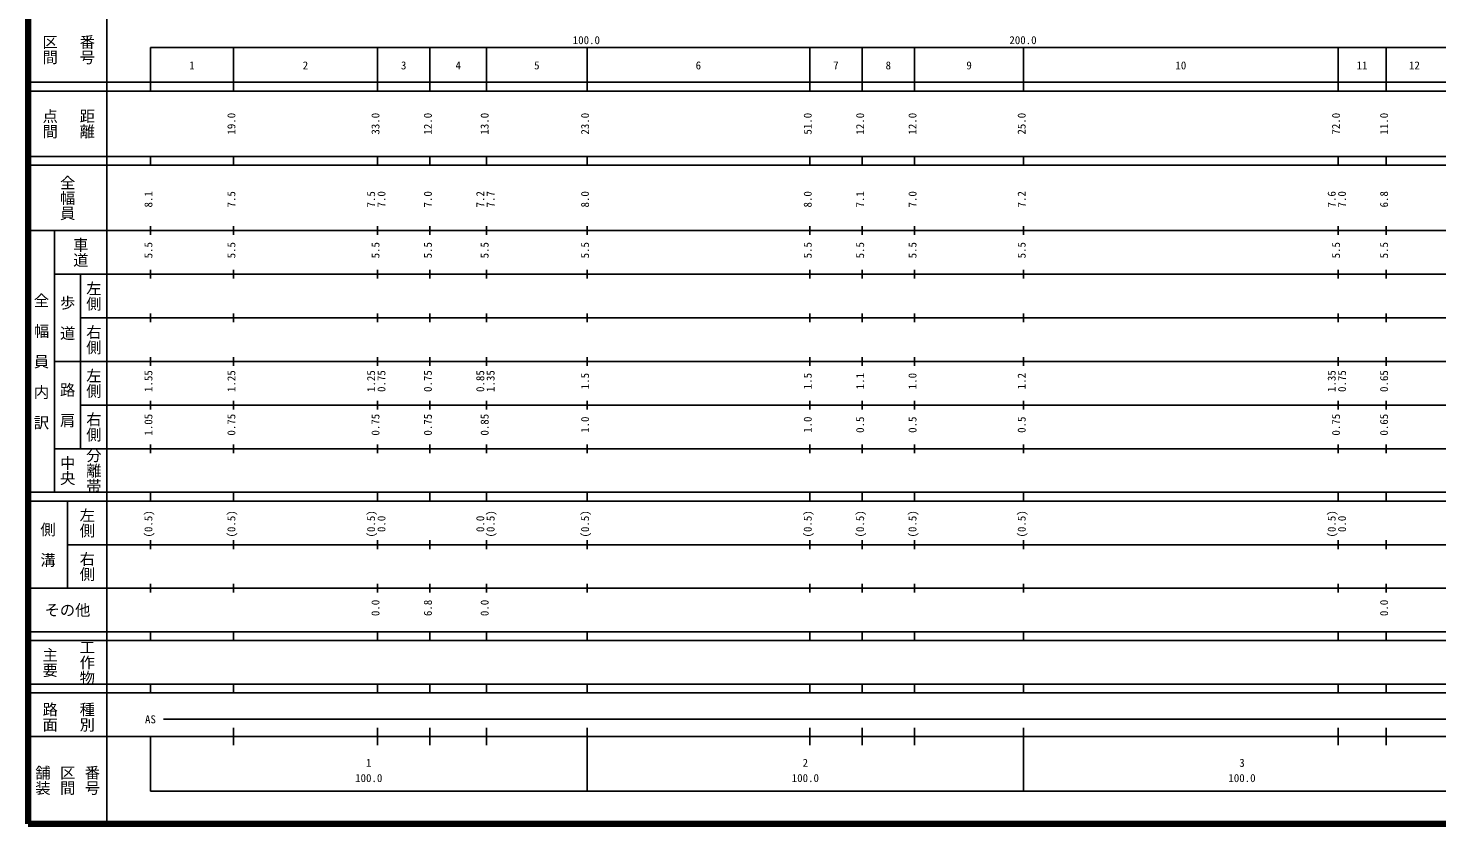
# Model space of a CAD drawing. Units: millimetres on the paper, enlarged 1000 times. Extents: x 40000 to 680000, y 20000 to 380000.
# Drawn here: x 40000 to 362628, y 20000 to 202409 of the extents above; entities that cross this region are included whole.
import ezdxf
from ezdxf.enums import TextEntityAlignment as Align

# ---------------------------------------------------------------- set-up
doc = ezdxf.new("R2010")
doc.units = ezdxf.units.MM
doc.header["$LTSCALE"] = 1000
doc.layers.add('M-TTL', color=2, linetype='Continuous', lineweight=140)
doc.layers.add('M-TTL-BAND', color=7, linetype='Continuous', lineweight=25)
doc.styles.add('@ＭＳ ゴシック', font='')
doc.styles.add('ＭＳ ゴシック', font='')
doc.styles.get('@ＭＳ ゴシック').set_extended_font_data('@MS Gothic')
doc.styles.get('ＭＳ ゴシック').set_extended_font_data('MS Gothic')

msp = doc.modelspace()

# ---------------------------------------------------------------- linework, layer by layer
at = {"layer": 'M-TTL'}
for p, q in [((40000, 380000), (40000, 20000)), ((40000, 20000), (680000, 20000))]:
    msp.add_line(p, q, dxfattribs=at)
at = {"layer": 'M-TTL-BAND'}
for p, q in [((58000, 370000), (58000, 20000)), ((68000, 198000), (579000, 198000)), ((68000, 198000), (68000, 188000)), ((87000, 188000), (87000, 198000)), ((120000, 188000), (120000, 198000)), ((132000, 188000), (132000, 198000)), ((145000, 188000), (145000, 198000)), ((168000, 188000), (168000, 198000)), ((219000, 188000), (219000, 198000)), ((231000, 188000), (231000, 198000)), ((243000, 188000), (243000, 198000)), ((268000, 188000), (268000, 198000)), ((340000, 188000), (340000, 198000)), ((351000, 188000), (351000, 198000)), ((40000, 190000), (579000, 190000)), ((40000, 188000), (579000, 188000)), ((40000, 173000), (579000, 173000)), ((40000, 171000), (579000, 171000)), ((68000, 171000), (68000, 173000)), ((87000, 171000), (87000, 173000)), ((120000, 171000), (120000, 173000)), ((132000, 171000), (132000, 173000)), ((145000, 171000), (145000, 173000)), ((168000, 171000), (168000, 173000)), ((219000, 171000), (219000, 173000)), ((231000, 171000), (231000, 173000)), ((243000, 171000), (243000, 173000)), ((268000, 171000), (268000, 173000)), ((340000, 171000), (340000, 173000)), ((351000, 171000), (351000, 173000)), ((40000, 156000), (579000, 156000)), ((46000, 96000), (46000, 156000)), ((68000, 155000), (68000, 157000)), ((87000, 155000), (87000, 157000)), ((120000, 155000), (120000, 157000)), ((132000, 155000), (132000, 157000)), ((145000, 155000), (145000, 157000)), ((168000, 155000), (168000, 157000)), ((219000, 155000), (219000, 157000)), ((231000, 155000), (231000, 157000)), ((243000, 155000), (243000, 157000)), ((268000, 155000), (268000, 157000)), ((340000, 155000), (340000, 157000)), ((351000, 155000), (351000, 157000)), ((46000, 146000), (579000, 146000)), ((52000, 146000), (52000, 106000)), ((68000, 145000), (68000, 147000)), ((87000, 145000), (87000, 147000)), ((120000, 145000), (120000, 147000)), ((132000, 145000), (132000, 147000)), ((145000, 145000), (145000, 147000)), ((168000, 145000), (168000, 147000)), ((219000, 145000), (219000, 147000)), ((231000, 145000), (231000, 147000)), ((243000, 145000), (243000, 147000)), ((268000, 145000), (268000, 147000)), ((340000, 145000), (340000, 147000)), ((351000, 145000), (351000, 147000)), ((52000, 136000), (579000, 136000)), ((68000, 135000), (68000, 137000)), ((87000, 135000), (87000, 137000)), ((120000, 135000), (120000, 137000)), ((132000, 135000), (132000, 137000)), ((145000, 135000), (145000, 137000)), ((168000, 135000), (168000, 137000)), ((219000, 135000), (219000, 137000)), ((231000, 135000), (231000, 137000)), ((243000, 135000), (243000, 137000)), ((268000, 135000), (268000, 137000)), ((340000, 135000), (340000, 137000)), ((351000, 135000), (351000, 137000)), ((46000, 126000), (579000, 126000)), ((68000, 125000), (68000, 127000)), ((87000, 125000), (87000, 127000)), ((120000, 125000), (120000, 127000)), ((132000, 125000), (132000, 127000)), ((145000, 125000), (145000, 127000)), ((168000, 125000), (168000, 127000)), ((219000, 125000), (219000, 127000)), ((231000, 125000), (231000, 127000)), ((243000, 125000), (243000, 127000)), ((268000, 125000), (268000, 127000)), ((340000, 125000), (340000, 127000)), ((351000, 125000), (351000, 127000)), ((68000, 115000), (68000, 117000)), ((87000, 115000), (87000, 117000)), ((120000, 115000), (120000, 117000)), ((132000, 115000), (132000, 117000)), ((145000, 115000), (145000, 117000)), ((168000, 115000), (168000, 117000)), ((219000, 115000), (219000, 117000)), ((231000, 115000), (231000, 117000)), ((243000, 115000), (243000, 117000)), ((268000, 115000), (268000, 117000)), ((340000, 115000), (340000, 117000)), ((351000, 115000), (351000, 117000)), ((52000, 116000), (579000, 116000)), ((68000, 105000), (68000, 107000)), ((87000, 105000), (87000, 107000)), ((120000, 105000), (120000, 107000)), ((132000, 105000), (132000, 107000)), ((145000, 105000), (145000, 107000)), ((168000, 105000), (168000, 107000)), ((219000, 105000), (219000, 107000)), ((231000, 105000), (231000, 107000)), ((243000, 105000), (243000, 107000)), ((268000, 105000), (268000, 107000)), ((340000, 105000), (340000, 107000)), ((351000, 105000), (351000, 107000)), ((46000, 106000), (579000, 106000)), ((40000, 96000), (579000, 96000)), ((40000, 94000), (579000, 94000)), ((49000, 94000), (49000, 74000)), ((68000, 94000), (68000, 96000)), ((87000, 94000), (87000, 96000)), ((120000, 94000), (120000, 96000)), ((132000, 94000), (132000, 96000)), ((145000, 94000), (145000, 96000)), ((168000, 94000), (168000, 96000)), ((219000, 94000), (219000, 96000)), ((231000, 94000), (231000, 96000)), ((243000, 94000), (243000, 96000)), ((268000, 94000), (268000, 96000)), ((340000, 94000), (340000, 96000)), ((351000, 94000), (351000, 96000)), ((49000, 84000), (579000, 84000)), ((68000, 83000), (68000, 85000)), ((87000, 83000), (87000, 85000)), ((120000, 83000), (120000, 85000)), ((132000, 83000), (132000, 85000)), ((145000, 83000), (145000, 85000)), ((168000, 83000), (168000, 85000)), ((219000, 83000), (219000, 85000)), ((231000, 83000), (231000, 85000)), ((243000, 83000), (243000, 85000)), ((268000, 83000), (268000, 85000)), ((340000, 83000), (340000, 85000)), ((351000, 83000), (351000, 85000)), ((68000, 73000), (68000, 75000)), ((87000, 73000), (87000, 75000)), ((120000, 73000), (120000, 75000)), ((132000, 73000), (132000, 75000)), ((145000, 73000), (145000, 75000)), ((168000, 73000), (168000, 75000)), ((219000, 73000), (219000, 75000)), ((231000, 73000), (231000, 75000)), ((243000, 73000), (243000, 75000)), ((268000, 73000), (268000, 75000)), ((340000, 73000), (340000, 75000)), ((351000, 73000), (351000, 75000)), ((40000, 74000), (579000, 74000)), ((40000, 64000), (579000, 64000)), ((40000, 62000), (579000, 62000)), ((68000, 62000), (68000, 64000)), ((87000, 62000), (87000, 64000)), ((120000, 62000), (120000, 64000)), ((132000, 62000), (132000, 64000)), ((145000, 62000), (145000, 64000)), ((168000, 62000), (168000, 64000)), ((219000, 62000), (219000, 64000)), ((231000, 62000), (231000, 64000)), ((243000, 62000), (243000, 64000)), ((268000, 62000), (268000, 64000)), ((340000, 62000), (340000, 64000)), ((351000, 62000), (351000, 64000)), ((40000, 52000), (579000, 52000)), ((68000, 50000), (68000, 52000)), ((87000, 50000), (87000, 52000)), ((120000, 50000), (120000, 52000)), ((132000, 50000), (132000, 52000)), ((145000, 50000), (145000, 52000)), ((168000, 50000), (168000, 52000)), ((219000, 50000), (219000, 52000)), ((231000, 50000), (231000, 52000)), ((243000, 50000), (243000, 52000)), ((268000, 50000), (268000, 52000)), ((340000, 50000), (340000, 52000)), ((351000, 50000), (351000, 52000)), ((40000, 50000), (579000, 50000)), ((71000, 44000), (565000, 44000)), ((87000, 38000), (87000, 42000)), ((120000, 38000), (120000, 42000)), ((132000, 38000), (132000, 42000)), ((145000, 38000), (145000, 42000)), ((168000, 27500), (168000, 42000)), ((219000, 38000), (219000, 42000)), ((231000, 38000), (231000, 42000)), ((243000, 38000), (243000, 42000)), ((268000, 27500), (268000, 42000)), ((340000, 38000), (340000, 42000)), ((351000, 38000), (351000, 42000)), ((40000, 40000), (579000, 40000)), ((68000, 40000), (68000, 27500)), ((68000, 27500), (579000, 27500))]:
    msp.add_line(p, q, dxfattribs=at)

# ---------------------------------------------------------------- texts
at = {"layer": 'M-TTL-BAND', "style": '@ＭＳ ゴシック'}
for s, p in [('区間', (45000, 197500)), ('番号', (53500, 197500)), ('点間', (45000, 180500)), ('距離', (53500, 180500)), ('全幅員', (49000, 163500)), ('車道', (52000, 151000)), ('左側', (55000, 141000)), ('全\u3000幅\u3000員\u3000内\u3000訳', (43000, 126000)), ('歩\u3000道', (49000, 136000)), ('右側', (55000, 131000)), ('左側', (55000, 121000)), ('路\u3000肩', (49000, 116000)), ('右側', (55000, 111000)), ('中央', (49000, 101000)), ('分離帯', (55000, 101000)), ('左側', (53500, 89000)), ('側\u3000溝', (44500, 84000)), ('右側', (53500, 79000)), ('工作物', (53500, 57000)), ('主要', (45000, 57000)), ('路面', (45000, 44500)), ('種別', (53500, 44500)), ('舗装', (43333, 30000)), ('区間', (49000, 30000)), ('番号', (54667, 30000))]:
    msp.add_text(s, height=2566, rotation=270, dxfattribs=at).set_placement(p, align=Align.MIDDLE_CENTER)
at = {"layer": 'M-TTL-BAND', "style": 'ＭＳ ゴシック'}
for s, p in [('100.0', (167844, 198195)), ('200.0', (267844, 198195)), ('1', (77500, 192405)), ('2', (103500, 192405)), ('3', (126000, 192405)), ('4', (138500, 192405)), ('5', (156500, 192405)), ('6', (193500, 192405)), ('7', (225000, 192405)), ('8', (237000, 192405)), ('9', (255500, 192405)), ('10', (304000, 192405)), ('11', (345500, 192405)), ('12', (357500, 192405)), ('AS', (68000, 42500)), ('1', (118000, 32523)), ('2', (218000, 32523)), ('3', (318000, 32523)), ('100.0', (118000, 29033)), ('100.0', (218000, 29033)), ('100.0', (318000, 29033))]:
    msp.add_text(s, height=1833, dxfattribs=at).set_placement(p, align=Align.BOTTOM_CENTER)
for s, p in [('19.0', (88000, 180500)), ('33.0', (121000, 180500)), ('12.0', (133000, 180500)), ('13.0', (146000, 180500)), ('23.0', (169000, 180500)), ('51.0', (220000, 180500)), ('12.0', (232000, 180500)), ('12.0', (244000, 180500)), ('25.0', (269000, 180500)), ('72.0', (341000, 180500)), ('11.0', (352000, 180500)), ('8.1', (69000, 163174)), ('7.5', (88000, 163174)), ('7.5', (120000, 163174)), ('7.0', (122370, 163174)), ('7.0', (133000, 163174)), ('7.2', (145000, 163174)), ('7.7', (147370, 163174)), ('8.0', (169000, 163174)), ('8.0', (220000, 163174)), ('7.1', (232000, 163174)), ('7.0', (244000, 163174)), ('7.2', (269000, 163174)), ('7.6', (340000, 163174)), ('7.0', (342370, 163174)), ('6.8', (352000, 163174)), ('5.5', (69000, 151500)), ('5.5', (88000, 151500)), ('5.5', (121000, 151500)), ('5.5', (133000, 151500)), ('5.5', (146000, 151500)), ('5.5', (169000, 151500)), ('5.5', (220000, 151500)), ('5.5', (232000, 151500)), ('5.5', (244000, 151500)), ('5.5', (269000, 151500)), ('5.5', (341000, 151500)), ('5.5', (352000, 151500)), ('1.55', (69000, 121500)), ('1.25', (88000, 121500)), ('1.25', (120000, 121500)), ('0.75', (122370, 121500)), ('0.75', (133000, 121500)), ('0.85', (145000, 121500)), ('1.35', (147370, 121500)), ('1.5', (169000, 121500)), ('1.5', (220000, 121500)), ('1.1', (232000, 121500)), ('1.0', (244000, 121500)), ('1.2', (269000, 121500)), ('1.35', (340000, 121500)), ('0.75', (342370, 121500)), ('0.65', (352000, 121500)), ('1.05', (69000, 111500)), ('0.75', (88000, 111500)), ('0.75', (121000, 111500)), ('0.75', (133000, 111500)), ('0.85', (146000, 111500)), ('1.0', (169000, 111500)), ('1.0', (220000, 111500)), ('0.5', (232000, 111500)), ('0.5', (244000, 111500)), ('0.5', (269000, 111500)), ('0.75', (341000, 111500)), ('0.65', (352000, 111500)), ('(0.5)', (69000, 88764)), ('(0.5)', (88000, 88764)), ('(0.5)', (120000, 88764)), ('0.0', (122370, 88764)), ('0.0', (145000, 88764)), ('(0.5)', (147370, 88764)), ('(0.5)', (169000, 88764)), ('(0.5)', (220000, 88764)), ('(0.5)', (232000, 88764)), ('(0.5)', (244000, 88764)), ('(0.5)', (269000, 88764)), ('(0.5)', (340000, 88764)), ('0.0', (342370, 88764)), ('0.0', (121000, 69500)), ('6.8', (133000, 69500)), ('0.0', (146000, 69500)), ('0.0', (352000, 69500))]:
    msp.add_text(s, height=1833, rotation=90, dxfattribs=at).set_placement(p, align=Align.BOTTOM_CENTER)
msp.add_text('その他', height=2566, dxfattribs=at).set_placement((49000, 69000), align=Align.MIDDLE_CENTER)

doc.saveas('drawing.dxf')
